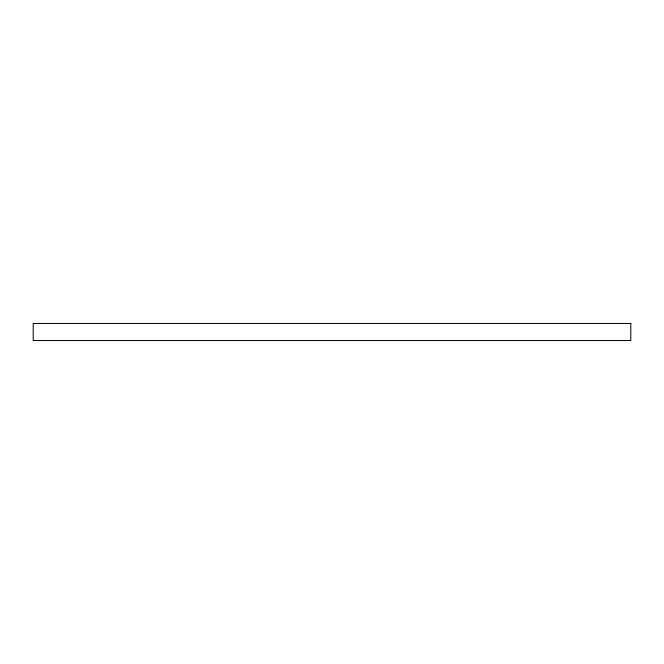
<?xml version="1.0" encoding="UTF-8"?>
<svg xmlns="http://www.w3.org/2000/svg" width="664" height="664" viewBox="0 0 664 664"><rect width="100%" height="100%" fill="white"/><g stroke="black" fill="none" stroke-linecap="round" stroke-linejoin="round"><path stroke-width="1" d="M630.8 323.459L33.2 323.459L33.2 340.541L630.8 340.541L630.8 323.459"/></g></svg>
